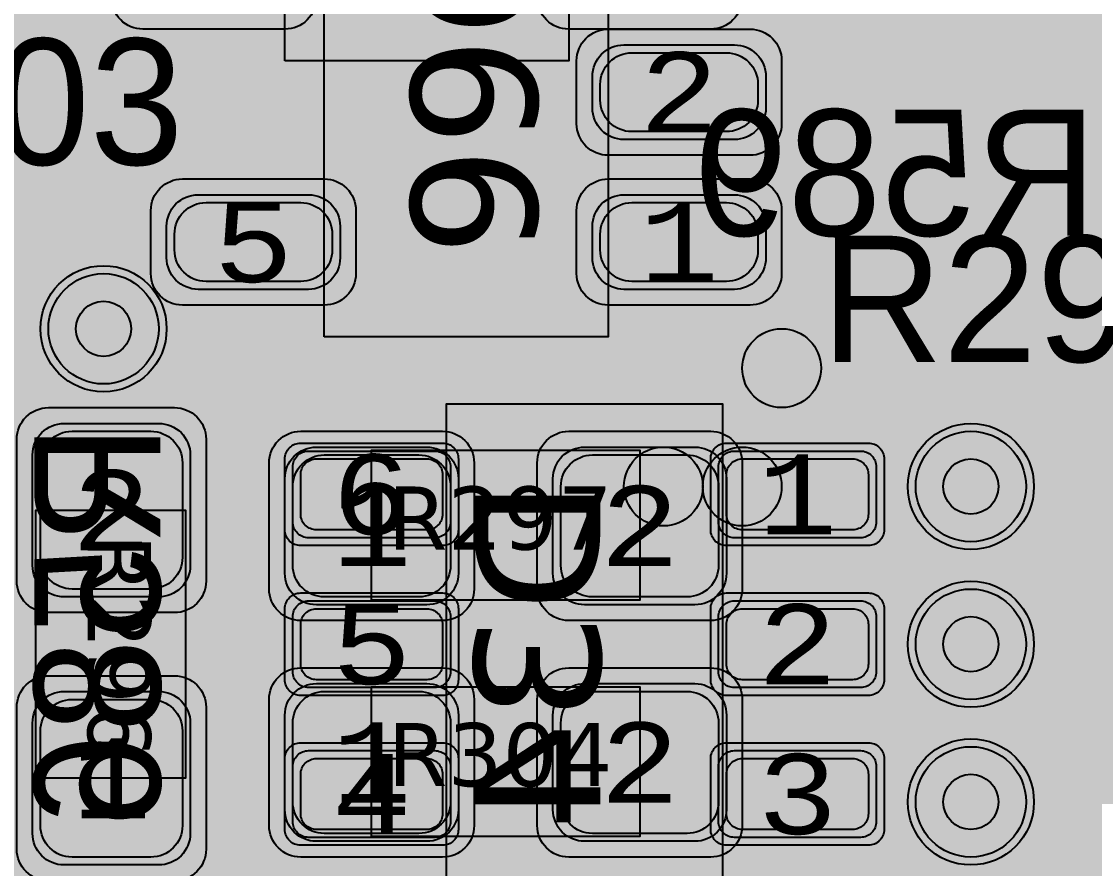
# Model space of a CAD drawing. Extents: x -28 to 199, y -61 to 255.
# Drawn here: x 97.18 to 103.98, y 146.08 to 151.45 of the extents above; entities that cross this region are included whole.
import ezdxf
from ezdxf.enums import TextEntityAlignment as Align

# ---------------------------------------------------------------- set-up
doc = ezdxf.new("R2010")
doc.units = 0
doc.header["$MEASUREMENT"] = 0
for name, color, linetype in [('ASSEMBLY_OUTLINES_BTM', 191, 'CONTINUOUS'), ('ASSEMBLY_OUTLINES_TOP', 102, 'CONTINUOUS'), ('ASSEMBLY_PART_NUMBERS_BTM', 191, 'CONTINUOUS'), ('ASSEMBLY_PART_NUMBERS_TOP', 102, 'CONTINUOUS'), ('ASSEMBLY_REF_DES_BTM', 191, 'CONTINUOUS'), ('ASSEMBLY_REF_DES_TOP', 102, 'CONTINUOUS'), ('DRILL_DRAWING', 21, 'CONTINUOUS'), ('GENERATED_SILKSCREEN_BTM', 255, 'CONTINUOUS'), ('GENERATED_SILKSCREEN_TOP', 140, 'CONTINUOUS'), ('PART_PADS_SMD_BTM', 10, 'CONTINUOUS'), ('PART_PADS_SMD_TOP', 150, 'CONTINUOUS'), ('PIN_NUMBERS_BTM', 8, 'CONTINUOUS'), ('PIN_NUMBERS_TOP', 8, 'CONTINUOUS'), ('PLACEMENT_OUTLINES_BTM', 222, 'CONTINUOUS'), ('PLACEMENT_OUTLINES_TOP', 130, 'CONTINUOUS'), ('PLANE_SHAPES_LAYER_2', 230, 'CONTINUOUS'), ('PLANE_SHAPES_LAYER_3', 81, 'CONTINUOUS'), ('SILKSCREEN_OUTLINES_BTM', 211, 'CONTINUOUS'), ('SILKSCREEN_OUTLINES_TOP', 150, 'CONTINUOUS'), ('SILKSCREEN_REF_DES_BTM', 211, 'CONTINUOUS'), ('SILKSCREEN_REF_DES_TOP', 150, 'CONTINUOUS'), ('SOLDERMASK_PADS_BTM', 12, 'CONTINUOUS'), ('SOLDERMASK_PADS_TOP', 180, 'CONTINUOUS'), ('SOLDERPASTE_PADS_BTM', 12, 'CONTINUOUS'), ('SOLDERPASTE_PADS_TOP', 180, 'CONTINUOUS'), ('TRACES_LAYER_3', 81, 'CONTINUOUS'), ('TRACES_LAYER_BOTTOM', 10, 'CONTINUOUS'), ('TRACES_LAYER_TOP', 150, 'CONTINUOUS'), ('VIA_HOLES_LAYER_2', 30, 'CONTINUOUS'), ('VIA_HOLES_LAYER_3', 30, 'CONTINUOUS'), ('VIA_HOLES_LAYER_BOTTOM', 30, 'CONTINUOUS'), ('VIA_HOLES_LAYER_TOP', 30, 'CONTINUOUS'), ('VIA_PADS_LAYER_2', 230, 'CONTINUOUS'), ('VIA_PADS_LAYER_3', 81, 'CONTINUOUS'), ('VIA_PADS_LAYER_BOTTOM', 10, 'CONTINUOUS'), ('VIA_PADS_LAYER_TOP', 150, 'CONTINUOUS')]:
    doc.layers.add(name, color=color, linetype=linetype)
doc.styles.add('COURIER_NEW', font='COUR.TTF')
doc.styles.add('VERDANA', font='verdana.TTF')
doc.styles.add('VERIBEST_GERBER_0', font='txt')

msp = doc.modelspace()

# ---------------------------------------------------------------- hatches: boundary and pattern name
at = {"layer": 'ASSEMBLY_OUTLINES_BTM'}
h = msp.add_hatch(color=256, dxfattribs=at)
edge = h.paths.add_edge_path()
edge.add_arc((101.25, 148.5), 0.25, 0, 360)
at = {"layer": 'GENERATED_SILKSCREEN_BTM'}
h = msp.add_hatch(color=256, dxfattribs=at)
edge = h.paths.add_edge_path()
edge.add_arc((102, 149.25), 0.25, 0, 360)
at = {"layer": 'PLANE_SHAPES_LAYER_2'}
h = msp.add_hatch(color=256, dxfattribs=at)
h.paths.add_polyline_path([(169.5, 129.25), (149.5, 129.25), (142.25, 122), (142.25, 90.5), (147.5, 90.5), (147.5, 80), (154, 80), (154, 69.25), (131.75, 69.25), (131.75, 73.25), (121.25, 73.25), (121.25, 81), (110.5, 81), (110.5, 125.75), (106.5, 125.75), (106.5, 128.75), (93.5, 128.75), (93.5, 120.25), (91.75, 120.25), (91.75, 121.5), (80, 121.5), (80, 118.25), (73.25, 118.25), (73.25, 124.5), (67.5, 124.5), (67.5, 128), (57.75, 128), (57.75, 120.25), (55.25, 120.25), (55.25, 121.5), (47.5, 121.5), (47.5, 119), (35, 119), (35, 134.75), (32.75, 134.75), (32.75, 159.75), (29.25, 159.75), (29.25, 175.25), (22.5, 175.25), (22.5, 195.25), (17.25, 195.25), (17.25, 198), (22.5, 198), (22.5, 216.5), (40.25, 216.5), (40.25, 235.5), (54.5, 235.5), (54.5, 254), (87.25, 254), (87.25, 236.25), (86.25, 236.25), (86.25, 228.75), (81, 228.75), (81, 218.75), (95.25, 218.75), (95.25, 194.5), (87, 194.5), (87, 172), (131.1, 172), (131.1, 208.75), (115.5, 208.75), (115.5, 213.75), (106.75, 213.75), (106.75, 218.75), (110.25, 222.25), (110.25, 226.25), (142.5, 226.25), (142.5, 221.5), (160.5, 221.5), (160.5, 240.75), (169.5, 240.75)])
h.paths.add_polyline_path([(35.5, 149.5), (41.75, 149.5), (41.75, 152), (39.25, 152), (39.25, 154), (37.75, 154), (37.75, 152), (35.5, 152)], flags=16)
h.paths.add_polyline_path([(37.5, 125.75), (37.5, 128.75), (42.75, 128.75), (42.75, 125.75)], flags=16)
h.paths.add_polyline_path([(52, 127.75), (52, 130.75), (54.25, 130.75), (54.25, 127.75)], flags=16)
h.paths.add_polyline_path([(50.75, 219.5), (50.75, 226.5), (71.75, 226.5), (71.75, 219.5)], flags=16)
h.paths.add_polyline_path([(66.5, 150.75), (66.5, 177.5), (72.25, 177.5), (72.25, 150.75)], flags=16)
h.paths.add_polyline_path([(47.25, 185.25), (73, 185.25), (73, 188.25), (70.25, 188.25), (70.25, 191), (47.25, 191)], flags=16)
h.paths.add_polyline_path([(84.5, 208), (84.5, 212.75), (85, 212.75), (85, 208)], flags=16)
h.paths.add_polyline_path([(61.5, 137.25), (87.75, 137.25), (87.75, 140.5), (84.75, 140.5), (84.75, 143), (61.5, 143)], flags=16)
h.paths.add_polyline_path([(88.75, 127), (88.75, 130), (91, 130), (91, 127)], flags=16)
h.paths.add_polyline_path([(85.5, 130.25), (85.5, 132.5), (91, 132.5), (91, 130.25)], flags=16)
h.paths.add_polyline_path([(108.75, 142.25), (135.75, 142.25), (135.75, 145.75), (132.25, 145.75), (132.25, 149), (108.75, 149)], flags=16)
h.paths.add_polyline_path([(114.25, 126.75), (140.75, 126.75), (140.75, 129.75), (137.25, 129.75), (137.25, 133), (114.25, 133)], flags=16)
h.paths.add_polyline_path([(155.25, 180.25), (166.25, 180.25), (166.25, 186.25), (152.25, 186.25), (152.25, 183), (155.25, 183)], flags=16)
at = {"layer": 'PLANE_SHAPES_LAYER_3'}
h = msp.add_hatch(color=256, dxfattribs=at)
h.paths.add_polyline_path([(169.5, 129.25), (149.5, 129.25), (142.25, 122), (142.25, 90.5), (147.5, 90.5), (147.5, 80), (154, 80), (154, 69.25), (131.75, 69.25), (131.75, 73.25), (121.25, 73.25), (121.25, 81), (110.5, 81), (110.5, 125.75), (106.5, 125.75), (106.5, 128.75), (93.5, 128.75), (93.5, 120.25), (91.75, 120.25), (91.75, 121.5), (80, 121.5), (80, 118.25), (73.25, 118.25), (73.25, 124.5), (67.5, 124.5), (67.5, 127.75), (58.25, 127.75), (58.25, 130.25), (88.75, 130.25), (88.75, 127), (91, 127), (91, 132.5), (55, 132.5), (55, 131.25), (52, 131.25), (52, 127.75), (55, 127.75), (55, 127.25), (57.75, 127.25), (57.75, 120.25), (55.25, 120.25), (55.25, 121.5), (47.5, 121.5), (47.5, 119), (35, 119), (35, 134.75), (32.75, 134.75), (32.75, 159.75), (29.25, 159.75), (29.25, 175.25), (22.5, 175.25), (22.5, 195.25), (17.25, 195.25), (17.25, 198), (22.5, 198), (22.5, 216.5), (40.25, 216.5), (40.25, 235.5), (54.5, 235.5), (54.5, 254), (87.25, 254), (87.25, 236.25), (86.25, 236.25), (86.25, 228.75), (81, 228.75), (81, 218.75), (95.25, 218.75), (95.25, 194.5), (87, 194.5), (87, 172), (131.1, 172), (131.1, 208.75), (115.5, 208.75), (115.5, 213.75), (106.75, 213.75), (106.75, 218.75), (110.25, 222.25), (110.25, 226.25), (142.5, 226.25), (142.5, 221.5), (160.5, 221.5), (160.5, 240.75), (169.5, 240.75)])
h.paths.add_polyline_path([(35.5, 149.5), (41.75, 149.5), (41.75, 152), (39.25, 152), (39.25, 154), (37.75, 154), (37.75, 152), (35.5, 152)], flags=16)
h.paths.add_polyline_path([(37.5, 125.75), (37.5, 128.75), (42.75, 128.75), (42.75, 125.75)], flags=16)
h.paths.add_polyline_path([(50.75, 219.5), (50.75, 226.5), (71.75, 226.5), (71.75, 219.5)], flags=16)
h.paths.add_polyline_path([(66.5, 150.75), (66.5, 177.5), (72.25, 177.5), (72.25, 150.75)], flags=16)
h.paths.add_polyline_path([(47.25, 185.25), (73, 185.25), (73, 188.25), (70.25, 188.25), (70.25, 191), (47.25, 191)], flags=16)
h.paths.add_polyline_path([(84.5, 208), (84.5, 212.75), (85, 212.75), (85, 208)], flags=16)
h.paths.add_polyline_path([(61.5, 137.25), (87.75, 137.25), (87.75, 140.5), (84.75, 140.5), (84.75, 143), (61.5, 143)], flags=16)
h.paths.add_polyline_path([(108.75, 142.25), (135.75, 142.25), (135.75, 145.75), (132.25, 145.75), (132.25, 149), (108.75, 149)], flags=16)
h.paths.add_polyline_path([(114.25, 126.75), (140.75, 126.75), (140.75, 129.75), (137.25, 129.75), (137.25, 133), (114.25, 133)], flags=16)
h.paths.add_polyline_path([(155.25, 180.25), (166.25, 180.25), (166.25, 186.25), (152.25, 186.25), (152.25, 183), (155.25, 183)], flags=16)
at = {"layer": 'SILKSCREEN_OUTLINES_BTM'}
h = msp.add_hatch(color=256, dxfattribs=at)
edge = h.paths.add_edge_path()
edge.add_arc((102, 149.25), 0.25, 0, 360)
at = {"layer": 'VIA_HOLES_LAYER_2'}
h = msp.add_hatch(color=256, dxfattribs=at)
edge = h.paths.add_edge_path()
edge.add_arc((97.7, 149.5), 0.175, 0, 360)
h = msp.add_hatch(color=256, dxfattribs=at)
edge = h.paths.add_edge_path()
edge.add_arc((103.2, 148.5), 0.175, 0, 360)
h = msp.add_hatch(color=256, dxfattribs=at)
edge = h.paths.add_edge_path()
edge.add_arc((103.2, 147.5), 0.175, 0, 360)
h = msp.add_hatch(color=256, dxfattribs=at)
edge = h.paths.add_edge_path()
edge.add_arc((103.2, 146.5), 0.175, 0, 360)
at = {"layer": 'VIA_HOLES_LAYER_3'}
h = msp.add_hatch(color=256, dxfattribs=at)
edge = h.paths.add_edge_path()
edge.add_arc((97.7, 149.5), 0.175, 0, 360)
h = msp.add_hatch(color=256, dxfattribs=at)
edge = h.paths.add_edge_path()
edge.add_arc((103.2, 148.5), 0.175, 0, 360)
h = msp.add_hatch(color=256, dxfattribs=at)
edge = h.paths.add_edge_path()
edge.add_arc((103.2, 147.5), 0.175, 0, 360)
h = msp.add_hatch(color=256, dxfattribs=at)
edge = h.paths.add_edge_path()
edge.add_arc((103.2, 146.5), 0.175, 0, 360)
at = {"layer": 'VIA_HOLES_LAYER_BOTTOM'}
h = msp.add_hatch(color=256, dxfattribs=at)
edge = h.paths.add_edge_path()
edge.add_arc((97.7, 149.5), 0.175, 0, 360)
h = msp.add_hatch(color=256, dxfattribs=at)
edge = h.paths.add_edge_path()
edge.add_arc((103.2, 148.5), 0.175, 0, 360)
h = msp.add_hatch(color=256, dxfattribs=at)
edge = h.paths.add_edge_path()
edge.add_arc((103.2, 147.5), 0.175, 0, 360)
h = msp.add_hatch(color=256, dxfattribs=at)
edge = h.paths.add_edge_path()
edge.add_arc((103.2, 146.5), 0.175, 0, 360)
at = {"layer": 'VIA_HOLES_LAYER_TOP'}
h = msp.add_hatch(color=256, dxfattribs=at)
edge = h.paths.add_edge_path()
edge.add_arc((97.7, 149.5), 0.175, 0, 360)
h = msp.add_hatch(color=256, dxfattribs=at)
edge = h.paths.add_edge_path()
edge.add_arc((103.2, 148.5), 0.175, 0, 360)
h = msp.add_hatch(color=256, dxfattribs=at)
edge = h.paths.add_edge_path()
edge.add_arc((103.2, 147.5), 0.175, 0, 360)
h = msp.add_hatch(color=256, dxfattribs=at)
edge = h.paths.add_edge_path()
edge.add_arc((103.2, 146.5), 0.175, 0, 360)

# ---------------------------------------------------------------- linework, layer by layer
at = {"layer": 'ASSEMBLY_OUTLINES_BTM', "const_width": 0.1}
for points in [[(98.85, 151.2), (98.85, 154.3), (100.65, 154.3), (100.65, 151.2)], [(99.88, 145.97), (99.88, 149.02), (101.63, 149.02), (101.63, 145.97)]]:
    msp.add_lwpolyline(points, close=True, dxfattribs=at)
at = {"layer": 'ASSEMBLY_OUTLINES_BTM'}
for centre in [(101.25, 148.5), (101.75, 148.5)]:
    msp.add_circle(centre, 0.25, dxfattribs=at)
at = {"layer": 'ASSEMBLY_OUTLINES_TOP', "const_width": 0.1}
msp.add_lwpolyline([(99.1, 149.45), (99.1, 152.55), (100.9, 152.55), (100.9, 149.45)], close=True, dxfattribs=at)
at = {"layer": 'ASSEMBLY_OUTLINES_TOP'}
for points in [[(99.4, 147.78), (99.4, 148.73), (101.1, 148.73), (101.1, 147.78)], [(97.27, 146.65), (97.27, 148.35), (98.22, 148.35), (98.22, 146.65)], [(99.4, 146.28), (99.4, 147.23), (101.1, 147.23), (101.1, 146.28)]]:
    msp.add_lwpolyline(points, close=True, dxfattribs=at)
at = {"layer": 'GENERATED_SILKSCREEN_BTM', "const_width": 0.15}
for points in [[(100.650005, 151.2, -0.4142135624), (100.65, 151.199995), (98.85, 151.199995, -0.4142135624), (98.849995, 151.2), (98.849995, 151.443824, 9.7912e-06), (98.850005, 151.443828), (98.850005, 151.200005), (100.649995, 151.200005), (100.649995, 151.443828, 9.7912e-06), (100.650005, 151.443824), (100.650005, 151.2)], [(101.625005, 148.783116, 1.53862e-05), (101.624995, 148.783112), (101.624995, 149.024995), (99.875005, 149.024995), (99.875005, 148.783112, 1.53862e-05), (99.874995, 148.783116), (99.874995, 149.025, -0.4142135624), (99.875, 149.025005), (101.625, 149.025005, -0.4142135624), (101.625005, 149.025), (101.625005, 148.783116)], [(101.525, 148.608961, 0.2293939941), (101.525, 148.391039), (101.525, 148.391016, -0.2294375731), (101.525, 148.608984), (101.525, 148.608961)], [(99.875005, 147.833112, 1.53862e-05), (99.874995, 147.833116), (99.874995, 148.116884, 1.53862e-05), (99.875005, 148.116888), (99.875005, 147.833112)], [(101.625005, 147.833116, 1.53862e-05), (101.624995, 147.833112), (101.624995, 148.116888, 1.53862e-05), (101.625005, 148.116884), (101.625005, 147.833116)], [(99.875005, 146.883112, 1.53862e-05), (99.874995, 146.883116), (99.874995, 147.166884, 1.53862e-05), (99.875005, 147.166888), (99.875005, 146.883112)], [(101.625005, 146.883116, 1.53862e-05), (101.624995, 146.883112), (101.624995, 147.166888, 1.53862e-05), (101.625005, 147.166884), (101.625005, 146.883116)], [(101.625005, 145.975, -0.4142135624), (101.625, 145.974995), (99.875, 145.974995, -0.4142135624), (99.874995, 145.975), (99.874995, 146.216884, 1.53862e-05), (99.875005, 146.216888), (99.875005, 145.975005), (101.624995, 145.975005), (101.624995, 146.216888, 1.53862e-05), (101.625005, 146.216884), (101.625005, 145.975)]]:
    msp.add_lwpolyline(points, format="xyb", dxfattribs=at)
for points in [[(101.49, 150.0796), (101.6244, 150.1892), (101.6268, 150.1908), (101.6284, 150.1932), (101.6292, 150.198), (101.6284, 150.2036), (101.626, 150.2092), (101.622, 150.2132), (101.6172, 150.2164), (101.6116, 150.2172), (101.606, 150.2156), (101.4756, 150.1092), (101.2172, 150.1092), (101.0924, 150.21), (101.0924, 150.4972), (101.2012, 150.4092), (101.2044, 150.4076), (101.2052, 150.4068), (101.2076, 150.406), (101.2108, 150.406), (101.4804, 150.406), (101.4836, 150.406), (101.4884, 150.4076), (101.49, 150.4092), (101.6244, 150.518), (101.6268, 150.5188), (101.6276, 150.5204), (101.6292, 150.5228), (101.6308, 150.5284), (101.6316, 150.5316), (101.6316, 150.7508), (101.6308, 150.7548), (101.6292, 150.758), (101.6276, 150.7604), (101.6268, 150.7612), (101.6244, 150.7636), (101.49, 150.8732), (101.4868, 150.874), (101.4852, 150.8748), (101.4836, 150.8756), (101.4804, 150.8764), (101.2108, 150.8764), (101.2076, 150.8756), (101.206, 150.8748), (101.2036, 150.874), (101.2004, 150.8732), (101.066, 150.7636), (101.0636, 150.7596), (101.0628, 150.7564), (101.0612, 150.754), (101.0604, 150.7508), (101.0604, 150.202), (101.0612, 150.1996), (101.0628, 150.194), (101.0636, 150.1924), (101.066, 150.1892), (101.2004, 150.0796), (101.2044, 150.078), (101.2052, 150.0772), (101.2076, 150.0772), (101.2084, 150.0764), (101.2092, 150.0764), (101.2108, 150.0764), (101.4804, 150.0764), (101.4836, 150.0772), (101.4868, 150.078), (101.49, 150.0796)], [(101.8436, 150.5812), (101.8692, 150.5044), (101.8436, 150.4276), (101.8436, 150.4252), (101.8428, 150.422), (101.8428, 150.1748), (101.8428, 150.1724), (101.8436, 150.17), (101.8444, 150.1668), (101.8476, 150.1636), (101.9276, 150.0812), (101.9316, 150.078), (101.9356, 150.0772), (101.9388, 150.0764), (102.2324, 150.0764), (102.2348, 150.0764), (102.2372, 150.0772), (102.2404, 150.078), (102.2436, 150.0812), (102.3236, 150.1636), (102.3276, 150.1668), (102.3284, 150.17), (102.3284, 150.1748), (102.3284, 150.422), (102.3284, 150.4252), (102.3284, 150.4268), (102.3276, 150.4276), (102.302, 150.5044), (102.3276, 150.5812), (102.3284, 150.582), (102.3284, 150.5868), (102.3284, 150.7788), (102.3284, 150.782), (102.3276, 150.786), (102.3236, 150.79), (102.2436, 150.8724), (102.2404, 150.8748), (102.2372, 150.8756), (102.2348, 150.8764), (102.2324, 150.8764), (101.9388, 150.8764), (101.9356, 150.8756), (101.9316, 150.8748), (101.9276, 150.8724), (101.8476, 150.79), (101.8444, 150.7852), (101.8436, 150.782), (101.8428, 150.7788), (101.8428, 150.5868), (101.8428, 150.5836), (101.8436, 150.582), (101.8436, 150.5812)], [(102.986, 150.6012), (102.9892, 150.6004), (102.9916, 150.5996), (102.9948, 150.598), (103.1036, 150.51), (103.1036, 150.8436), (102.5812, 150.8436), (102.5756, 150.8452), (102.5708, 150.8484), (102.5684, 150.854), (102.5676, 150.8596), (102.5684, 150.866), (102.5708, 150.8708), (102.5756, 150.8748), (102.5812, 150.8764), (103.1212, 150.8764), (103.1268, 150.8748), (103.1316, 150.8708), (103.1356, 150.866), (103.1372, 150.8604), (103.1372, 150.4756), (103.1364, 150.47), (103.134, 150.466), (103.1308, 150.4636), (103.1252, 150.462), (103.122, 150.4604), (103.118, 150.4596), (103.114, 150.4604), (103.1108, 150.4628), (102.9804, 150.5692), (102.722, 150.5692), (102.5972, 150.4676), (102.5972, 150.21), (102.722, 150.11), (102.9804, 150.11), (103.1108, 150.2156), (103.1164, 150.218), (103.1212, 150.218), (103.1268, 150.2148), (103.1308, 150.2108), (103.134, 150.2052), (103.1356, 150.1996), (103.1348, 150.1964), (103.134, 150.194), (103.1324, 150.1916), (103.13, 150.19), (102.9948, 150.0796), (102.9924, 150.078), (102.9892, 150.078), (102.986, 150.0764), (102.7164, 150.0764), (102.7148, 150.0764), (102.7132, 150.0772), (102.7124, 150.0772), (102.7108, 150.078), (102.7092, 150.078), (102.706, 150.0796), (102.5708, 150.19), (102.5684, 150.1924), (102.5676, 150.194), (102.566, 150.1988), (102.5652, 150.202), (102.5652, 150.4756), (102.566, 150.4788), (102.5676, 150.4836), (102.5676, 150.4852), (102.5692, 150.486), (102.57, 150.4876), (102.5708, 150.4892), (102.706, 150.598), (102.71, 150.5996), (102.7132, 150.6004), (102.7164, 150.6012), (102.986, 150.6012)], [(103.326, 150.5724), (103.3236, 150.574), (103.3228, 150.578), (103.3212, 150.582), (103.3204, 150.586), (103.3204, 150.7508), (103.3212, 150.7548), (103.3228, 150.7572), (103.3228, 150.7596), (103.3236, 150.7604), (103.3252, 150.7612), (103.326, 150.7628), (103.462, 150.8732), (103.466, 150.8748), (103.4692, 150.8756), (103.4724, 150.8764), (103.8756, 150.8764), (103.8828, 150.8748), (103.8876, 150.8708), (103.8916, 150.866), (103.8932, 150.8604), (103.8932, 150.0924), (103.8916, 150.086), (103.8876, 150.082), (103.8828, 150.0796), (103.8772, 150.0788), (103.8708, 150.0796), (103.8652, 150.082), (103.8612, 150.086), (103.8596, 150.0924), (103.8596, 150.4604), (103.4836, 150.4604), (103.3524, 150.0876), (103.3492, 150.082), (103.3436, 150.0788), (103.338, 150.078), (103.3324, 150.0796), (103.3276, 150.082), (103.3236, 150.086), (103.322, 150.0916), (103.3228, 150.098), (103.454, 150.4708), (103.326, 150.5724)], [(101.5988, 150.7428), (101.5988, 150.5396), (101.4756, 150.438), (101.2172, 150.438), (101.0924, 150.5396), (101.0924, 150.7428), (101.2172, 150.8436), (101.4756, 150.8436), (101.5988, 150.7428)], [(102.2964, 150.77), (102.2964, 150.5884), (102.2748, 150.5196), (101.898, 150.5196), (101.8748, 150.5884), (101.8748, 150.77), (101.946, 150.8436), (102.2244, 150.8436), (102.2964, 150.77)], [(103.8596, 150.8436), (103.4772, 150.8436), (103.3524, 150.7428), (103.3524, 150.594), (103.4772, 150.4924), (103.8596, 150.4924), (103.8596, 150.8436)], [(102.2964, 150.4188), (102.2964, 150.182), (102.2244, 150.1092), (101.946, 150.1092), (101.8748, 150.182), (101.8748, 150.4188), (101.898, 150.4876), (102.2748, 150.4876), (102.2964, 150.4188)], [(97.5608, 148.2252), (97.5592, 148.2228), (97.5552, 148.222), (97.5512, 148.2196), (97.5472, 148.2196), (97.3824, 148.2196), (97.3784, 148.2196), (97.376, 148.222), (97.3736, 148.222), (97.3728, 148.2228), (97.372, 148.2236), (97.3696, 148.2252), (97.26, 148.3612), (97.2584, 148.3652), (97.2576, 148.3676), (97.2568, 148.3716), (97.2568, 148.7748), (97.2584, 148.782), (97.2624, 148.786), (97.2672, 148.7908), (97.2728, 148.7924), (98.0408, 148.7924), (98.0472, 148.7908), (98.0512, 148.7868), (98.0536, 148.782), (98.0544, 148.7764), (98.0536, 148.77), (98.0512, 148.7644), (98.0472, 148.7604), (98.0408, 148.7588), (97.6728, 148.7588), (97.6728, 148.3828), (98.0456, 148.2516), (98.0512, 148.2484), (98.0544, 148.2428), (98.0552, 148.2364), (98.0536, 148.2316), (98.0512, 148.2268), (98.0464, 148.2228), (98.0416, 148.2204), (98.0352, 148.222), (97.6624, 148.3532), (97.5608, 148.2252)], [(97.2896, 148.7588), (97.2896, 148.3756), (97.3904, 148.2516), (97.5392, 148.2516), (97.6408, 148.3756), (97.6408, 148.7588), (97.2896, 148.7588)], [(97.532, 147.8852), (97.5328, 147.8884), (97.5336, 147.8908), (97.5352, 147.894), (97.6232, 148.0028), (97.2896, 148.0028), (97.2896, 147.4804), (97.288, 147.4748), (97.2848, 147.47), (97.2792, 147.4676), (97.2736, 147.4668), (97.2672, 147.4676), (97.2616, 147.47), (97.2584, 147.4748), (97.2568, 147.4804), (97.2568, 148.0204), (97.2584, 148.026), (97.2624, 148.03), (97.2672, 148.0348), (97.2728, 148.0364), (97.6576, 148.0364), (97.6632, 148.0356), (97.6672, 148.0332), (97.6696, 148.03), (97.6712, 148.0244), (97.6728, 148.0204), (97.6736, 148.0172), (97.6728, 148.0132), (97.6704, 148.01), (97.564, 147.8796), (97.564, 147.6212), (97.6656, 147.4964), (97.9232, 147.4964), (98.0232, 147.6212), (98.0232, 147.8796), (97.9176, 148.01), (97.9152, 148.0156), (97.9152, 148.0204), (97.9184, 148.0252), (97.9224, 148.03), (97.928, 148.0332), (97.9336, 148.034), (97.9368, 148.034), (97.9392, 148.0332), (97.9432, 148.0292), (98.0536, 147.894), (98.0552, 147.8916), (98.0552, 147.8884), (98.0568, 147.8852), (98.0568, 147.6156), (98.0568, 147.6132), (98.056, 147.6124), (98.056, 147.6116), (98.0552, 147.61), (98.0552, 147.6084), (98.0536, 147.6052), (97.9432, 147.47), (97.9408, 147.4676), (97.9392, 147.4668), (97.9344, 147.4652), (97.9312, 147.4644), (97.6576, 147.4644), (97.6544, 147.4652), (97.6496, 147.4668), (97.648, 147.4668), (97.6472, 147.4676), (97.6456, 147.4692), (97.644, 147.47), (97.5352, 147.6052), (97.5336, 147.6092), (97.5328, 147.6116), (97.532, 147.6156), (97.532, 147.8852)], [(97.552, 146.7428), (97.6288, 146.7684), (97.7056, 146.7428), (97.708, 146.7428), (97.7112, 146.742), (97.9584, 146.742), (97.9608, 146.742), (97.9632, 146.7428), (97.9664, 146.7436), (97.9696, 146.7468), (98.052, 146.8268), (98.0552, 146.83), (98.056, 146.8348), (98.0568, 146.838), (98.0568, 147.1316), (98.0568, 147.134), (98.056, 147.1364), (98.0552, 147.1396), (98.052, 147.1428), (97.9696, 147.2228), (97.9664, 147.226), (97.9632, 147.2276), (97.9584, 147.2276), (97.7112, 147.2276), (97.708, 147.2276), (97.7064, 147.2276), (97.7056, 147.2268), (97.6288, 147.2012), (97.552, 147.2268), (97.5512, 147.2276), (97.5464, 147.2276), (97.3544, 147.2276), (97.3512, 147.2276), (97.3472, 147.226), (97.3432, 147.2228), (97.2608, 147.1428), (97.2584, 147.1396), (97.2576, 147.1364), (97.2568, 147.134), (97.2568, 147.1316), (97.2568, 146.838), (97.2576, 146.8348), (97.2584, 146.83), (97.2608, 146.8268), (97.3432, 146.7468), (97.348, 146.7436), (97.3512, 146.7428), (97.3544, 146.742), (97.5464, 146.742), (97.5496, 146.742), (97.5512, 146.7428), (97.552, 146.7428)], [(97.3632, 147.1956), (97.5448, 147.1956), (97.6136, 147.174), (97.6136, 146.7972), (97.5448, 146.774), (97.3632, 146.774), (97.2896, 146.8444), (97.2896, 147.1236), (97.3632, 147.1956)], [(97.7144, 147.1956), (97.9512, 147.1956), (98.024, 147.1236), (98.024, 146.8444), (97.9512, 146.774), (97.7144, 146.774), (97.6456, 146.7972), (97.6456, 147.174), (97.7144, 147.1956)], [(97.944, 145.9652), (98.0536, 146.0996), (98.0552, 146.1036), (98.056, 146.1044), (98.056, 146.106), (98.0568, 146.1076), (98.0568, 146.1084), (98.0568, 146.11), (98.0568, 146.3796), (98.056, 146.3828), (98.0552, 146.386), (98.0536, 146.3892), (97.944, 146.5236), (97.9424, 146.5252), (97.9416, 146.5268), (97.9392, 146.5284), (97.9336, 146.53), (97.9312, 146.5308), (97.3824, 146.5308), (97.3784, 146.53), (97.3752, 146.5284), (97.3736, 146.5268), (97.372, 146.5252), (97.3696, 146.5236), (97.26, 146.3892), (97.2592, 146.386), (97.2584, 146.3836), (97.2576, 146.3828), (97.2568, 146.3796), (97.2568, 146.11), (97.2576, 146.1068), (97.2576, 146.106), (97.2584, 146.1052), (97.2592, 146.1028), (97.26, 146.0996)], [(97.396, 145.9844), (97.2896, 146.1156), (97.2896, 146.3748), (97.3904, 146.498), (97.6776, 146.498), (97.5888, 146.3892), (97.588, 146.386), (97.5872, 146.3844), (97.5872, 146.3836), (97.5864, 146.3836), (97.5856, 146.3796), (97.5856, 146.11), (97.5864, 146.1068), (97.5872, 146.106), (97.5872, 146.1052), (97.588, 146.1028), (97.5888, 146.0996), (97.6976, 145.9652)], [(97.7192, 146.498), (97.9232, 146.498), (98.024, 146.3748), (98.024, 146.1164), (97.9232, 145.9916), (97.7192, 145.9916), (97.6176, 146.1164), (97.6176, 146.3748), (97.7192, 146.498)], [(97.26, 146.0996), (97.3696, 145.9652)]]:
    msp.add_lwpolyline(points, dxfattribs=at)
at = {"layer": 'GENERATED_SILKSCREEN_BTM'}
msp.add_circle((102, 149.25), 0.25, dxfattribs=at)
at = {"layer": 'GENERATED_SILKSCREEN_TOP', "const_width": 0.15}
for points in [[(99.100005, 150.406172, 9.7912e-06), (99.099995, 150.406176), (99.099995, 151.593824, 9.7912e-06), (99.100005, 151.593828), (99.100005, 150.406172)], [(100.900005, 151.356176, 9.7912e-06), (100.899995, 151.356172), (100.899995, 151.593828, 9.7912e-06), (100.900005, 151.593824), (100.900005, 151.356176)], [(100.900005, 150.406176, 9.7912e-06), (100.899995, 150.406172), (100.899995, 150.643828, 9.7912e-06), (100.900005, 150.643824), (100.900005, 150.406176)], [(100.900005, 149.45, -0.4142135624), (100.9, 149.449995), (99.1, 149.449995, -0.4142135624), (99.099995, 149.45), (99.099995, 149.693824, 9.7912e-06), (99.100005, 149.693828), (99.100005, 149.450005), (100.899995, 149.450005), (100.899995, 149.693828, 9.7912e-06), (100.900005, 149.693824), (100.900005, 149.45)], [(100.542098, 148.730005, 1.22306e-05), (100.542089, 148.729995), (99.957911, 148.729995, 1.22306e-05), (99.957902, 148.730005), (100.542098, 148.730005)], [(97.270005, 147.207911, 1.22306e-05), (97.269995, 147.207902), (97.269995, 147.792098, 1.22306e-05), (97.270005, 147.792089), (97.270005, 147.207911)], [(98.220005, 147.216156, 1.1642e-05), (98.219995, 147.216164), (98.219995, 147.783836, 1.1642e-05), (98.220005, 147.783844), (98.220005, 147.216156)], [(100.533844, 147.779995), (99.966156, 147.779995, 1.1642e-05), (99.966164, 147.780005), (100.533836, 147.780005, 1.1642e-05), (100.533844, 147.779995)], [(100.542098, 147.230005, 1.22306e-05), (100.542089, 147.229995), (99.957911, 147.229995, 1.22306e-05), (99.957902, 147.230005), (100.542098, 147.230005)], [(100.533844, 146.279995), (99.966156, 146.279995, 1.1642e-05), (99.966164, 146.280005), (100.533836, 146.280005, 1.1642e-05), (100.533844, 146.279995)]]:
    msp.add_lwpolyline(points, format="xyb", dxfattribs=at)
for points in [[(97.2772, 151.2136), (97.4116, 151.3232), (97.4148, 151.324), (97.4172, 151.3248), (97.418, 151.3256), (97.4212, 151.3264), (97.6908, 151.3264), (97.694, 151.3256), (97.6948, 151.3256), (97.6956, 151.3248), (97.698, 151.324), (97.7012, 151.3232), (97.8356, 151.2136), (97.838, 151.2096), (97.8388, 151.2064), (97.8404, 151.204), (97.8412, 151.2008), (97.8412, 150.652), (97.8404, 150.6496), (97.8388, 150.644), (97.838, 150.6424), (97.8356, 150.6392), (97.7012, 150.5296), (97.698, 150.5288), (97.6964, 150.528), (97.6948, 150.5272), (97.6932, 150.5264), (97.6908, 150.5264), (97.4212, 150.5264), (97.418, 150.5272), (97.4148, 150.528), (97.4116, 150.5296), (97.2772, 150.6392), (97.2756, 150.6408), (97.274, 150.6416), (97.2724, 150.644), (97.2708, 150.6496), (97.27, 150.652), (97.27, 151.2008), (97.2708, 151.204), (97.2724, 151.2064), (97.274, 151.2096), (97.2772, 151.2136)], [(97.3028, 151.1928), (97.3028, 150.66), (97.35, 150.62), (97.7372, 151.2512), (97.6844, 151.2936), (97.426, 151.2936), (97.3028, 151.1928)], [(97.3756, 150.5992), (97.426, 150.5592), (97.6844, 150.5592), (97.8092, 150.66), (97.8092, 151.1928), (97.762, 151.2304), (97.3756, 150.5992)], [(98.1676, 150.5296), (98.0324, 150.6392), (98.0284, 150.6432), (98.0276, 150.648), (98.0284, 150.6536), (98.0316, 150.6592), (98.0356, 150.6632), (98.0404, 150.6664), (98.046, 150.6672), (98.0516, 150.6656), (98.182, 150.5592), (98.4404, 150.5592), (98.5652, 150.66), (98.5652, 150.8088), (98.442, 150.9104), (98.3092, 150.9104), (98.3028, 150.912), (98.2988, 150.9152), (98.2964, 150.9208), (98.2956, 150.9264), (98.2964, 150.932), (98.2988, 150.9368), (98.3028, 150.9408), (98.3092, 150.9424), (98.442, 150.9424), (98.5652, 151.044), (98.5652, 151.1928), (98.4404, 151.2936), (98.182, 151.2936), (98.0516, 151.1872), (98.046, 151.1856), (98.0404, 151.1864), (98.0356, 151.1888), (98.0316, 151.1936), (98.0284, 151.1984), (98.0276, 151.204), (98.0284, 151.2096), (98.0324, 151.2136), (98.1676, 151.3232), (98.17, 151.324), (98.1724, 151.3248), (98.1732, 151.3256), (98.1764, 151.3264), (98.446, 151.3264), (98.45, 151.3256), (98.4516, 151.3248), (98.454, 151.324), (98.4564, 151.3232), (98.5916, 151.2136), (98.594, 151.2096), (98.5948, 151.2064), (98.5964, 151.204), (98.5972, 151.2008), (98.5972, 151.036), (98.5964, 151.0336), (98.5948, 151.028), (98.594, 151.024), (98.5916, 151.0224), (98.474, 150.9264), (98.5916, 150.8304), (98.5924, 150.8288), (98.594, 150.8272), (98.5948, 150.8264), (98.5948, 150.8248), (98.5964, 150.8192), (98.5972, 150.8168), (98.5972, 150.652), (98.5964, 150.648), (98.5948, 150.6448), (98.594, 150.6416), (98.5916, 150.6392), (98.4564, 150.5296), (98.4532, 150.528), (98.4524, 150.5272), (98.45, 150.5272), (98.4492, 150.5264), (98.4484, 150.5264), (98.446, 150.5264), (98.1764, 150.5264), (98.1732, 150.5272), (98.17, 150.528), (98.1676, 150.5296)], [(102.9244, 149.7724), (102.9268, 149.774), (102.9276, 149.778), (102.93, 149.782), (102.93, 149.786), (102.93, 149.9508), (102.93, 149.9548), (102.9276, 149.9572), (102.9276, 149.9596), (102.9268, 149.9604), (102.926, 149.9612), (102.9244, 149.9628), (102.7884, 150.0732), (102.7844, 150.0748), (102.7812, 150.0756), (102.778, 150.0764), (102.3748, 150.0764), (102.3676, 150.0748), (102.3628, 150.0708), (102.3588, 150.066), (102.3572, 150.0604), (102.3572, 149.2924), (102.3588, 149.286), (102.3628, 149.282), (102.3676, 149.2796), (102.3732, 149.2788), (102.3796, 149.2796), (102.3852, 149.282), (102.3892, 149.286), (102.3908, 149.2924), (102.3908, 149.6604), (102.7668, 149.6604), (102.898, 149.2876), (102.9012, 149.282), (102.9068, 149.2788), (102.9132, 149.278), (102.918, 149.2796), (102.9228, 149.282), (102.9268, 149.286), (102.9292, 149.2916), (102.9276, 149.298), (102.7964, 149.6708), (102.9244, 149.7724)], [(102.3908, 150.0436), (102.7732, 150.0436), (102.898, 149.9428), (102.898, 149.794), (102.7732, 149.6924), (102.3908, 149.6924), (102.3908, 150.0436)], [(103.5452, 150.0732), (103.6796, 149.9636), (103.682, 149.9596), (103.6828, 149.9564), (103.6844, 149.954), (103.6852, 149.9508), (103.6852, 149.8412), (103.6844, 149.838), (103.6828, 149.8332), (103.682, 149.8292), (103.6796, 149.8276), (103.1468, 149.3948), (103.1468, 149.3092), (103.6692, 149.3092), (103.6748, 149.3076), (103.6796, 149.3044), (103.682, 149.2988), (103.6828, 149.2924), (103.682, 149.2868), (103.6796, 149.2812), (103.6748, 149.278), (103.6692, 149.2764), (103.13, 149.2764), (103.1236, 149.278), (103.1196, 149.282), (103.1156, 149.286), (103.114, 149.2924), (103.114, 149.402), (103.1148, 149.4044), (103.1164, 149.41), (103.118, 149.4124), (103.1196, 149.414), (103.1212, 149.4156), (103.6532, 149.8492), (103.6532, 149.9428), (103.5284, 150.0436), (103.27, 150.0436), (103.1396, 149.9372), (103.134, 149.9356), (103.1284, 149.9364), (103.1236, 149.9388), (103.1204, 149.9436), (103.1172, 149.9484), (103.1164, 149.954), (103.1164, 149.9572), (103.1172, 149.9596), (103.1212, 149.9636), (103.2556, 150.0732), (103.2588, 150.074), (103.2612, 150.0748), (103.262, 150.0756), (103.2652, 150.0764), (103.5348, 150.0764), (103.538, 150.0756), (103.5388, 150.0756), (103.5396, 150.0748), (103.542, 150.074), (103.5452, 150.0732)], [(104.2908, 149.606), (104.0212, 149.606), (104.018, 149.606), (104.0132, 149.6076), (104.0116, 149.6092), (103.8772, 149.718), (103.8756, 149.7188), (103.874, 149.7204), (103.8724, 149.7228), (103.8708, 149.7284), (103.87, 149.7316), (103.87, 149.9508), (103.8708, 149.9548), (103.8724, 149.958), (103.874, 149.9604), (103.8756, 149.9612), (103.8772, 149.9636), (104.0116, 150.0732), (104.0148, 150.074), (104.0172, 150.0748), (104.018, 150.0756), (104.0212, 150.0764), (104.2908, 150.0764)], [(103.9028, 149.9428), (103.9028, 149.7396), (104.026, 149.638), (104.2844, 149.638), (104.4092, 149.7396), (104.4092, 149.9428), (104.2844, 150.0436), (104.026, 150.0436), (103.9028, 149.9428)], [(104.0116, 149.2796), (103.8772, 149.3892), (103.8732, 149.3932), (103.8724, 149.3956), (103.8724, 149.398), (103.8732, 149.4036), (103.8764, 149.4092), (103.8796, 149.4132), (103.8844, 149.4164), (103.89, 149.4172), (103.8956, 149.4156), (104.026, 149.3092), (104.2844, 149.3092)], [(104.2908, 149.2764), (104.0212, 149.2764), (104.018, 149.2772), (104.0148, 149.278), (104.0116, 149.2796)]]:
    msp.add_lwpolyline(points, dxfattribs=at)
at = {"layer": 'PART_PADS_SMD_BTM'}
for points in [[(99.9, 148.275, -0.4142135624), (99.8, 148.175), (99, 148.175, -0.4142135624), (98.9, 148.275), (98.9, 148.625, -0.4142135624), (99, 148.725), (99.8, 148.725, -0.4142135624), (99.9, 148.625)], [(102.6, 148.275, -0.4142135624), (102.5, 148.175), (101.7, 148.175, -0.4142135624), (101.6, 148.275), (101.6, 148.625, -0.4142135624), (101.7, 148.725), (102.5, 148.725, -0.4142135624), (102.6, 148.625)], [(99.9, 147.325, -0.4142135624), (99.8, 147.225), (99, 147.225, -0.4142135624), (98.9, 147.325), (98.9, 147.675, -0.4142135624), (99, 147.775), (99.8, 147.775, -0.4142135624), (99.9, 147.675)], [(102.6, 147.325, -0.4142135624), (102.5, 147.225), (101.7, 147.225, -0.4142135624), (101.6, 147.325), (101.6, 147.675, -0.4142135624), (101.7, 147.775), (102.5, 147.775, -0.4142135624), (102.6, 147.675)], [(99.9, 146.375, -0.4142135624), (99.8, 146.275), (99, 146.275, -0.4142135624), (98.9, 146.375), (98.9, 146.725, -0.4142135624), (99, 146.825), (99.8, 146.825, -0.4142135624), (99.9, 146.725)], [(102.6, 146.375, -0.4142135624), (102.5, 146.275), (101.7, 146.275, -0.4142135624), (101.6, 146.375), (101.6, 146.725, -0.4142135624), (101.7, 146.825), (102.5, 146.825, -0.4142135624), (102.6, 146.725)]]:
    msp.add_lwpolyline(points, format="xyb", close=True, dxfattribs=at)
at = {"layer": 'PART_PADS_SMD_TOP'}
for points in [[(101.9, 150.9, -0.4142135624), (101.7, 150.7), (101, 150.7, -0.4142135624), (100.8, 150.9), (100.8, 151.1, -0.4142135624), (101, 151.3), (101.7, 151.3, -0.4142135624), (101.9, 151.1)], [(99.2, 149.95, -0.4142135624), (99, 149.75), (98.3, 149.75, -0.4142135624), (98.1, 149.95), (98.1, 150.15, -0.4142135624), (98.3, 150.35), (99, 150.35, -0.4142135624), (99.2, 150.15)], [(101.9, 149.95, -0.4142135624), (101.7, 149.75), (101, 149.75, -0.4142135624), (100.8, 149.95), (100.8, 150.15, -0.4142135624), (101, 150.35), (101.7, 150.35, -0.4142135624), (101.9, 150.15)], [(97.45, 147.8, -0.4142135624), (97.25, 148), (97.25, 148.7, -0.4142135624), (97.45, 148.9), (98.05, 148.9, -0.4142135624), (98.25, 148.7), (98.25, 148, -0.4142135624), (98.05, 147.8)], [(98.85, 148.55, -0.4142135624), (99.05, 148.75), (99.75, 148.75, -0.4142135624), (99.95, 148.55), (99.95, 147.95, -0.4142135624), (99.75, 147.75), (99.05, 147.75, -0.4142135624), (98.85, 147.95)], [(100.55, 148.55, -0.4142135624), (100.75, 148.75), (101.45, 148.75, -0.4142135624), (101.65, 148.55), (101.65, 147.95, -0.4142135624), (101.45, 147.75), (100.75, 147.75, -0.4142135624), (100.55, 147.95)], [(97.45, 146.1, -0.4142135624), (97.25, 146.3), (97.25, 147, -0.4142135624), (97.45, 147.2), (98.05, 147.2, -0.4142135624), (98.25, 147), (98.25, 146.3, -0.4142135624), (98.05, 146.1)], [(98.85, 147.05, -0.4142135624), (99.05, 147.25), (99.75, 147.25, -0.4142135624), (99.95, 147.05), (99.95, 146.45, -0.4142135624), (99.75, 146.25), (99.05, 146.25, -0.4142135624), (98.85, 146.45)], [(100.55, 147.05, -0.4142135624), (100.75, 147.25), (101.45, 147.25, -0.4142135624), (101.65, 147.05), (101.65, 146.45, -0.4142135624), (101.45, 146.25), (100.75, 146.25, -0.4142135624), (100.55, 146.45)]]:
    msp.add_lwpolyline(points, format="xyb", close=True, dxfattribs=at)
at = {"layer": 'PLACEMENT_OUTLINES_BTM'}
for points in [[(98.85, 151.2), (98.85, 154.3), (100.65, 154.3), (100.65, 151.2)], [(99.875, 145.975), (99.875, 149.025), (101.625, 149.025), (101.625, 145.975)]]:
    msp.add_lwpolyline(points, close=True, dxfattribs=at)
at = {"layer": 'PLACEMENT_OUTLINES_TOP'}
for points in [[(99.1, 149.45), (99.1, 152.55), (100.9, 152.55), (100.9, 149.45)], [(99.4, 147.78), (99.4, 148.73), (101.1, 148.73), (101.1, 147.78)], [(97.27, 146.65), (97.27, 148.35), (98.22, 148.35), (98.22, 146.65)], [(99.4, 146.28), (99.4, 147.23), (101.1, 147.23), (101.1, 146.28)]]:
    msp.add_lwpolyline(points, close=True, dxfattribs=at)
at = {"layer": 'SILKSCREEN_OUTLINES_BTM'}
for points in [[(98.85, 151.2), (98.85, 154.3), (100.65, 154.3), (100.65, 151.2)], [(99.875, 145.975), (99.875, 149.025), (101.625, 149.025), (101.625, 145.975)]]:
    msp.add_lwpolyline(points, close=True, dxfattribs=at)
for centre in [(102, 149.25), (101.75, 148.5)]:
    msp.add_circle(centre, 0.25, dxfattribs=at)
at = {"layer": 'SILKSCREEN_OUTLINES_TOP'}
for points in [[(99.1, 149.45), (99.1, 152.55), (100.9, 152.55), (100.9, 149.45)], [(99.4, 147.78), (99.4, 148.73), (101.1, 148.73), (101.1, 147.78)], [(97.27, 146.65), (97.27, 148.35), (98.22, 148.35), (98.22, 146.65)], [(99.4, 146.28), (99.4, 147.23), (101.1, 147.23), (101.1, 146.28)]]:
    msp.add_lwpolyline(points, close=True, dxfattribs=at)
at = {"layer": 'SOLDERMASK_PADS_BTM'}
for points in [[(99.05, 151.6, -0.4142135624), (98.85, 151.4), (97.95, 151.4, -0.4142135624), (97.75, 151.6), (97.75, 152, -0.4142135624), (97.95, 152.2), (98.85, 152.2, -0.4142135624), (99.05, 152)], [(101.75, 151.6, -0.4142135624), (101.55, 151.4), (100.65, 151.4, -0.4142135624), (100.45, 151.6), (100.45, 152, -0.4142135624), (100.65, 152.2), (101.55, 152.2, -0.4142135624), (101.75, 152)], [(99.95, 148.225, -0.4142135624), (99.85, 148.125), (98.95, 148.125, -0.4142135624), (98.85, 148.225), (98.85, 148.675, -0.4142135624), (98.95, 148.775), (99.85, 148.775, -0.4142135624), (99.95, 148.675)], [(102.65, 148.225, -0.4142135624), (102.55, 148.125), (101.65, 148.125, -0.4142135624), (101.55, 148.225), (101.55, 148.675, -0.4142135624), (101.65, 148.775), (102.55, 148.775, -0.4142135624), (102.65, 148.675)], [(99.95, 147.275, -0.4142135624), (99.85, 147.175), (98.95, 147.175, -0.4142135624), (98.85, 147.275), (98.85, 147.725, -0.4142135624), (98.95, 147.825), (99.85, 147.825, -0.4142135624), (99.95, 147.725)], [(102.65, 147.275, -0.4142135624), (102.55, 147.175), (101.65, 147.175, -0.4142135624), (101.55, 147.275), (101.55, 147.725, -0.4142135624), (101.65, 147.825), (102.55, 147.825, -0.4142135624), (102.65, 147.725)], [(99.95, 146.325, -0.4142135624), (99.85, 146.225), (98.95, 146.225, -0.4142135624), (98.85, 146.325), (98.85, 146.775, -0.4142135624), (98.95, 146.875), (99.85, 146.875, -0.4142135624), (99.95, 146.775)], [(102.65, 146.325, -0.4142135624), (102.55, 146.225), (101.65, 146.225, -0.4142135624), (101.55, 146.325), (101.55, 146.775, -0.4142135624), (101.65, 146.875), (102.55, 146.875, -0.4142135624), (102.65, 146.775)]]:
    msp.add_lwpolyline(points, format="xyb", close=True, dxfattribs=at)
at = {"layer": 'SOLDERMASK_PADS_TOP'}
for points in [[(102, 150.8, -0.4142135624), (101.8, 150.6), (100.9, 150.6, -0.4142135624), (100.7, 150.8), (100.7, 151.2, -0.4142135624), (100.9, 151.4), (101.8, 151.4, -0.4142135624), (102, 151.2)], [(99.3, 149.85, -0.4142135624), (99.1, 149.65), (98.2, 149.65, -0.4142135624), (98, 149.85), (98, 150.25, -0.4142135624), (98.2, 150.45), (99.1, 150.45, -0.4142135624), (99.3, 150.25)], [(102, 149.85, -0.4142135624), (101.8, 149.65), (100.9, 149.65, -0.4142135624), (100.7, 149.85), (100.7, 150.25, -0.4142135624), (100.9, 150.45), (101.8, 150.45, -0.4142135624), (102, 150.25)], [(97.35, 147.7, -0.4142135624), (97.15, 147.9), (97.15, 148.8, -0.4142135624), (97.35, 149), (98.15, 149, -0.4142135624), (98.35, 148.8), (98.35, 147.9, -0.4142135624), (98.15, 147.7)], [(98.75, 148.65, -0.4142135624), (98.95, 148.85), (99.85, 148.85, -0.4142135624), (100.05, 148.65), (100.05, 147.85, -0.4142135624), (99.85, 147.65), (98.95, 147.65, -0.4142135624), (98.75, 147.85)], [(100.45, 148.65, -0.4142135624), (100.65, 148.85), (101.55, 148.85, -0.4142135624), (101.75, 148.65), (101.75, 147.85, -0.4142135624), (101.55, 147.65), (100.65, 147.65, -0.4142135624), (100.45, 147.85)], [(98.75, 147.15, -0.4142135624), (98.95, 147.35), (99.85, 147.35, -0.4142135624), (100.05, 147.15), (100.05, 146.35, -0.4142135624), (99.85, 146.15), (98.95, 146.15, -0.4142135624), (98.75, 146.35)], [(100.45, 147.15, -0.4142135624), (100.65, 147.35), (101.55, 147.35, -0.4142135624), (101.75, 147.15), (101.75, 146.35, -0.4142135624), (101.55, 146.15), (100.65, 146.15, -0.4142135624), (100.45, 146.35)], [(97.35, 146, -0.4142135624), (97.15, 146.2), (97.15, 147.1, -0.4142135624), (97.35, 147.3), (98.15, 147.3, -0.4142135624), (98.35, 147.1), (98.35, 146.2, -0.4142135624), (98.15, 146)]]:
    msp.add_lwpolyline(points, format="xyb", close=True, dxfattribs=at)
at = {"layer": 'SOLDERPASTE_PADS_BTM'}
for points in [[(99.85, 148.325, -0.4142135624), (99.75, 148.225), (99.05, 148.225, -0.4142135624), (98.95, 148.325), (98.95, 148.575, -0.4142135624), (99.05, 148.675), (99.75, 148.675, -0.4142135624), (99.85, 148.575)], [(102.55, 148.325, -0.4142135624), (102.45, 148.225), (101.75, 148.225, -0.4142135624), (101.65, 148.325), (101.65, 148.575, -0.4142135624), (101.75, 148.675), (102.45, 148.675, -0.4142135624), (102.55, 148.575)], [(99.85, 147.375, -0.4142135624), (99.75, 147.275), (99.05, 147.275, -0.4142135624), (98.95, 147.375), (98.95, 147.625, -0.4142135624), (99.05, 147.725), (99.75, 147.725, -0.4142135624), (99.85, 147.625)], [(102.55, 147.375, -0.4142135624), (102.45, 147.275), (101.75, 147.275, -0.4142135624), (101.65, 147.375), (101.65, 147.625, -0.4142135624), (101.75, 147.725), (102.45, 147.725, -0.4142135624), (102.55, 147.625)], [(99.85, 146.425, -0.4142135624), (99.75, 146.325), (99.05, 146.325, -0.4142135624), (98.95, 146.425), (98.95, 146.675, -0.4142135624), (99.05, 146.775), (99.75, 146.775, -0.4142135624), (99.85, 146.675)], [(102.55, 146.425, -0.4142135624), (102.45, 146.325), (101.75, 146.325, -0.4142135624), (101.65, 146.425), (101.65, 146.675, -0.4142135624), (101.75, 146.775), (102.45, 146.775, -0.4142135624), (102.55, 146.675)]]:
    msp.add_lwpolyline(points, format="xyb", close=True, dxfattribs=at)
at = {"layer": 'SOLDERPASTE_PADS_TOP'}
for points in [[(101.85, 150.95, -0.4142135624), (101.65, 150.75), (101.05, 150.75, -0.4142135624), (100.85, 150.95), (100.85, 151.05, -0.4142135624), (101.05, 151.25), (101.65, 151.25, -0.4142135624), (101.85, 151.05)], [(99.15, 150, -0.4142135624), (98.95, 149.8), (98.35, 149.8, -0.4142135624), (98.15, 150), (98.15, 150.1, -0.4142135624), (98.35, 150.3), (98.95, 150.3, -0.4142135624), (99.15, 150.1)], [(101.85, 150, -0.4142135624), (101.65, 149.8), (101.05, 149.8, -0.4142135624), (100.85, 150), (100.85, 150.1, -0.4142135624), (101.05, 150.3), (101.65, 150.3, -0.4142135624), (101.85, 150.1)], [(97.5, 147.85, -0.4142135624), (97.3, 148.05), (97.3, 148.65, -0.4142135624), (97.5, 148.85), (98, 148.85, -0.4142135624), (98.2, 148.65), (98.2, 148.05, -0.4142135624), (98, 147.85)], [(98.9, 148.5, -0.4142135624), (99.1, 148.7), (99.7, 148.7, -0.4142135624), (99.9, 148.5), (99.9, 148, -0.4142135624), (99.7, 147.8), (99.1, 147.8, -0.4142135624), (98.9, 148)], [(100.6, 148.5, -0.4142135624), (100.8, 148.7), (101.4, 148.7, -0.4142135624), (101.6, 148.5), (101.6, 148, -0.4142135624), (101.4, 147.8), (100.8, 147.8, -0.4142135624), (100.6, 148)], [(98.9, 147, -0.4142135624), (99.1, 147.2), (99.7, 147.2, -0.4142135624), (99.9, 147), (99.9, 146.5, -0.4142135624), (99.7, 146.3), (99.1, 146.3, -0.4142135624), (98.9, 146.5)], [(100.6, 147, -0.4142135624), (100.8, 147.2), (101.4, 147.2, -0.4142135624), (101.6, 147), (101.6, 146.5, -0.4142135624), (101.4, 146.3), (100.8, 146.3, -0.4142135624), (100.6, 146.5)], [(97.5, 146.15, -0.4142135624), (97.3, 146.35), (97.3, 146.95, -0.4142135624), (97.5, 147.15), (98, 147.15, -0.4142135624), (98.2, 146.95), (98.2, 146.35, -0.4142135624), (98, 146.15)]]:
    msp.add_lwpolyline(points, format="xyb", close=True, dxfattribs=at)
at = {"layer": 'TRACES_LAYER_3', "const_width": 0.5}
msp.add_lwpolyline([(51.9, 148.9), (52.5, 148.3), (86.405503, 148.3), (87.897889, 146.807614), (90.150447, 146.807614), (91.192012, 147.849179), (98.600821, 147.849179), (101.154394, 145.295606), (103.745606, 145.295606), (106.45, 148), (108.6, 148)], dxfattribs=at)
at = {"layer": 'TRACES_LAYER_BOTTOM'}
for points, const_width in [([(94.6, 149.7), (94.008644, 150.291356), (94.008644, 150.882402), (94.56534, 151.439098), (96.706108, 151.439098), (97.073, 151.072206), (97.073, 147.25559), (97.77859, 146.55), (99.4, 146.55)], 0.254), ([(99.4, 148.45), (99.4, 149.065093), (101.084907, 150.75), (104.65, 150.75)], 0.35), ([(99.4, 148.45), (98.75, 148.45), (97.7, 149.5)], 0.35), ([(102.1, 148.45), (103.2, 148.45), (103.2, 148.5)], 0.35), ([(104.65, 147.25), (104.6, 147.25), (103.827298, 148.022702), (103.677298, 148.022702), (103.2, 148.5)], 0.35), ([(99.4, 147.5), (100.225, 147.5), (100.587291, 147.137709), (100.587291, 145.537291), (99.8, 144.75)], 0.35), ([(103.2, 147.5), (102.1, 147.5)], 0.35), ([(103.2, 146.5), (103.15, 146.55), (102.1, 146.55)], 0.35), ([(103.2, 146.5), (103.2, 144.9), (103.962709, 144.137291)], 0.35)]:
    msp.add_lwpolyline(points, dxfattribs=dict(at, const_width=const_width))
at = {"layer": 'TRACES_LAYER_TOP', "const_width": 0.35}
for points in [[(98.65, 150.05), (98.4, 150.05), (97.5, 150.95), (97.5, 152.9)], [(101.35, 151), (101.35, 150.05)], [(98.65, 150.05), (98.65, 148.95), (99.35, 148.25), (99.4, 148.25)], [(101.35, 150.05), (101.35, 149.473), (101.1, 149.223), (101.1, 148.25)], [(97.75, 148.35), (97.75, 149.45), (97.7, 149.5)], [(101.1, 146.75), (102.25348, 145.59652), (103.607841, 145.59652), (104.063926, 146.052605), (104.063926, 147.636074), (103.2, 148.5)], [(99.4, 148.25), (99.4, 146.75)], [(103.2, 146.5), (102.756644, 146.943356), (102.456644, 146.943356), (101.15, 148.25), (101.1, 148.25)], [(99.4, 146.75), (98.573, 146.75), (98.573, 146.696), (98.527, 146.65), (97.75, 146.65)], [(97.8, 145.4), (97.75, 145.45), (97.75, 146.65)]]:
    msp.add_lwpolyline(points, dxfattribs=at)
at = {"layer": 'VIA_HOLES_LAYER_2'}
for centre in [(97.7, 149.5), (103.2, 148.5), (103.2, 147.5), (103.2, 146.5)]:
    msp.add_circle(centre, 0.175, dxfattribs=at)
at = {"layer": 'VIA_HOLES_LAYER_3'}
for centre in [(97.7, 149.5), (103.2, 148.5), (103.2, 147.5), (103.2, 146.5)]:
    msp.add_circle(centre, 0.175, dxfattribs=at)
at = {"layer": 'VIA_HOLES_LAYER_BOTTOM'}
for centre in [(97.7, 149.5), (103.2, 148.5), (103.2, 147.5), (103.2, 146.5)]:
    msp.add_circle(centre, 0.175, dxfattribs=at)
at = {"layer": 'VIA_HOLES_LAYER_TOP'}
for centre in [(97.7, 149.5), (103.2, 148.5), (103.2, 147.5), (103.2, 146.5)]:
    msp.add_circle(centre, 0.175, dxfattribs=at)
at = {"layer": 'VIA_PADS_LAYER_2'}
for centre in [(97.7, 149.5), (103.2, 148.5), (103.2, 147.5), (103.2, 146.5)]:
    msp.add_circle(centre, 0.4, dxfattribs=at)
at = {"layer": 'VIA_PADS_LAYER_3'}
for centre in [(97.7, 149.5), (103.2, 148.5), (103.2, 147.5), (103.2, 146.5)]:
    msp.add_circle(centre, 0.4, dxfattribs=at)
at = {"layer": 'VIA_PADS_LAYER_BOTTOM'}
for centre in [(97.7, 149.5), (103.2, 148.5), (103.2, 147.5), (103.2, 146.5)]:
    msp.add_circle(centre, 0.35, dxfattribs=at)
at = {"layer": 'VIA_PADS_LAYER_TOP'}
for centre in [(97.7, 149.5), (103.2, 148.5), (103.2, 147.5), (103.2, 146.5)]:
    msp.add_circle(centre, 0.35, dxfattribs=at)

# ---------------------------------------------------------------- texts
at = {"layer": 'ASSEMBLY_PART_NUMBERS_BTM', "style": 'VERIBEST_GERBER_0', "text_generation_flag": 2}
for s, p in [('CL10B104KB8SFNC', (100.71, 158.5)), ('ERJ-3EKF1004V', (102.46, 158.5)), ('SN74AHCT1G00DBVR', (102.29, 152.75)), ('ERJ-3EKF15R0V', (98.79, 149.5)), ('SN74LVC1G32DBVR', (95.79, 148.75)), ('SN74LVC1G332DBVR', (103.29, 147.5))]:
    msp.add_text(s, height=2.032, rotation=90, dxfattribs=at).set_placement(p, align=Align.TOP_LEFT)
for s, p in [('ERJ-3EKF1213V', (107.25, 150.21)), ('ERJ-3EKF15R0V', (105.5, 148.21)), ('CL21B106KOQNNNE', (100.75, 147.29)), ('ERJ-3GEY0R00V', (105.5, 146.46))]:
    msp.add_text(s, height=2.032, dxfattribs=at).set_placement(p, align=Align.TOP_LEFT)
at = {"layer": 'ASSEMBLY_PART_NUMBERS_TOP', "style": 'VERIBEST_GERBER_0'}
for s, p in [('SPC02SVJN-RC-3POS', (102.04, 176.5)), ('SN74AHCT1G00DBVR', (102.54, 151)), ('ERJ-3EKF4701V', (100.29, 147.5))]:
    msp.add_text(s, height=2.032, rotation=270, dxfattribs=at).set_placement(p, align=Align.TOP_LEFT)
for s, p in [('ERJ-3GEY0R00V', (93.25, 152.29)), ('ERJ-3EKF4701V', (93.75, 149.21)), ('TP-1_OSC_OSC', (78.75, 147.71)), ('TP-1_OSC_OSC', (80.5, 147.71))]:
    msp.add_text(s, height=2.032, dxfattribs=at).set_placement(p, align=Align.TOP_LEFT)
at = {"layer": 'ASSEMBLY_REF_DES_BTM', "style": 'VERDANA', "text_generation_flag": 2}
msp.add_text('D34', height=0.8, rotation=90, dxfattribs=at).set_placement((100.05, 148.55), align=Align.TOP_LEFT)
at = {"layer": 'ASSEMBLY_REF_DES_TOP', "style": 'VERDANA'}
for s, height, p in [('D66', 0.8, (100.45, 152.2)), ('R296', 0.4, (98, 148.2))]:
    msp.add_text(s, height=height, rotation=270, dxfattribs=at).set_placement(p, align=Align.TOP_LEFT)
for s, p in [('R297', (99.5, 148.5)), ('R304', (99.5, 147))]:
    msp.add_text(s, height=0.4, dxfattribs=at).set_placement(p, align=Align.TOP_LEFT)
at = {"layer": 'DRILL_DRAWING', "style": 'VERIBEST_GERBER_0'}
for p in [(102.5, 151.9), (97.7, 149.5), (103.2, 148.5), (103.2, 147.5), (103.2, 146.5), (97.8, 145.4)]:
    msp.add_text('A', height=2, dxfattribs=at).set_placement(p, align=Align.MIDDLE_CENTER)
at = {"layer": 'PIN_NUMBERS_BTM', "style": 'COURIER_NEW'}
for s, p in [('2', (101.35, 151)), ('5', (98.65, 150.05)), ('1', (101.35, 150.05)), ('6', (99.4, 148.45)), ('1', (102.1, 148.45)), ('2', (97.75, 148.35)), ('1', (99.4, 148.25)), ('2', (101.1, 148.25)), ('5', (99.4, 147.5)), ('2', (102.1, 147.5)), ('1', (99.4, 146.75)), ('2', (101.1, 146.75)), ('1', (97.75, 146.65)), ('4', (99.4, 146.55)), ('3', (102.1, 146.55))]:
    msp.add_text(s, height=0.508, dxfattribs=at).set_placement(p, align=Align.MIDDLE_CENTER)
at = {"layer": 'PIN_NUMBERS_TOP', "style": 'COURIER_NEW'}
for s, p in [('2', (101.35, 151)), ('5', (98.65, 150.05)), ('1', (101.35, 150.05)), ('6', (99.4, 148.45)), ('1', (102.1, 148.45)), ('2', (97.75, 148.35)), ('1', (99.4, 148.25)), ('2', (101.1, 148.25)), ('5', (99.4, 147.5)), ('2', (102.1, 147.5)), ('1', (99.4, 146.75)), ('2', (101.1, 146.75)), ('1', (97.75, 146.65)), ('4', (99.4, 146.55)), ('3', (102.1, 146.55))]:
    msp.add_text(s, height=0.508, dxfattribs=at).set_placement(p, align=Align.MIDDLE_CENTER)
at = {"layer": 'SILKSCREEN_REF_DES_BTM', "style": 'VERIBEST_GERBER_0', "text_generation_flag": 2}
msp.add_text('R589', height=0.8, dxfattribs=at).set_placement((104, 150.89), align=Align.TOP_LEFT)
msp.add_text('R586', height=0.8, rotation=90, dxfattribs=at).set_placement((97.26, 148.9), align=Align.TOP_LEFT)
at = {"layer": 'SILKSCREEN_REF_DES_TOP', "style": 'VERIBEST_GERBER_0'}
for s, p in [('R303', (95.65, 151.34)), ('R297', (102.25, 150.09))]:
    msp.add_text(s, height=0.8, dxfattribs=at).set_placement(p, align=Align.TOP_LEFT)

doc.saveas('drawing.dxf')
